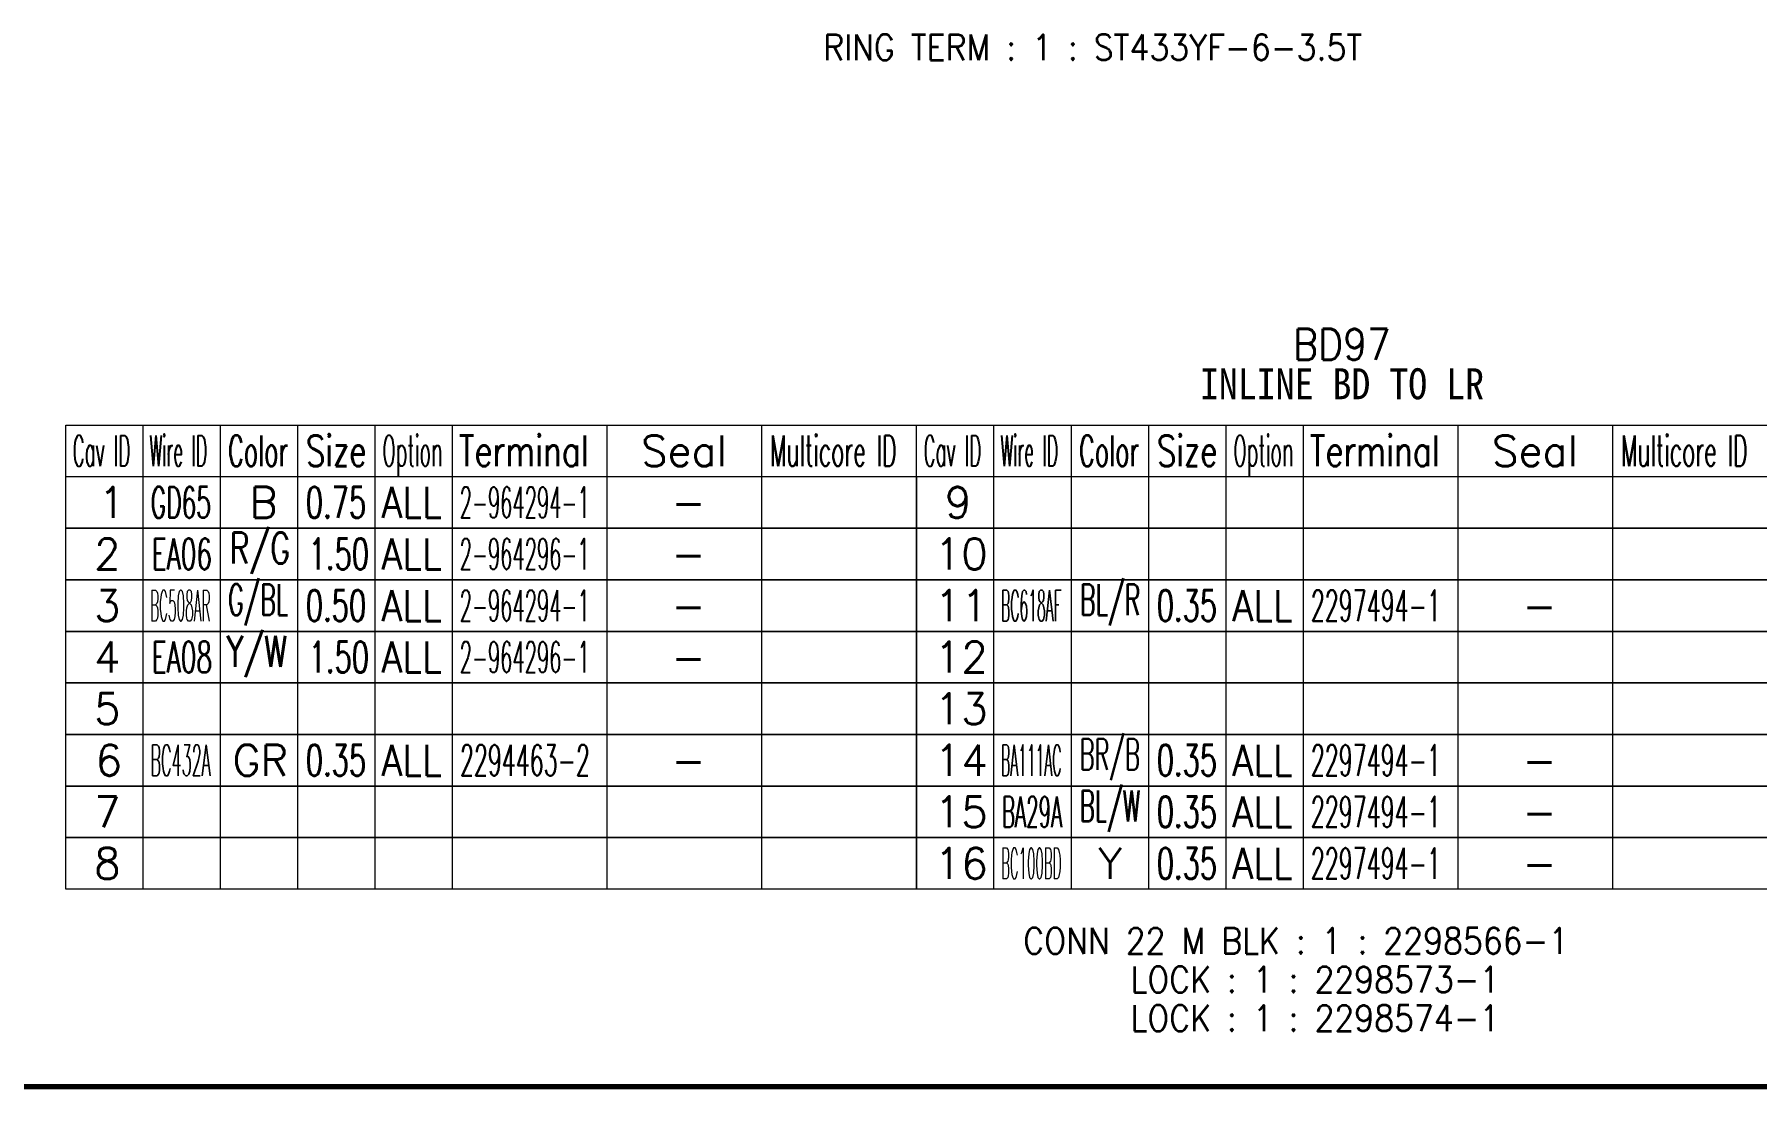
# Model space of a CAD drawing. Header units: inches. Extents: x 47316 to 59086, y 3141 to 11743.
# Drawn here: x 51993.5 to 52160.5, y 5638 to 5740 of the extents above; entities that cross this region are included whole.
import ezdxf

# ---------------------------------------------------------------- set-up
doc = ezdxf.new("R2010")
doc.units = ezdxf.units.IN
doc.header["$MEASUREMENT"] = 0
doc.styles.get("Standard").update_dxf_attribs({"font": ''})
doc.styles.get('Standard').set_extended_font_data('SimSun')

msp = doc.modelspace()

# ---------------------------------------------------------------- linework, layer by layer
at = {"color": 0, "linetype": 'Continuous', "lineweight": 15}
for p, q in [((51996.52, 5702.16), (52244.02, 5702.16)), ((51996.52, 5697.16), (51996.52, 5702.16)), ((51996.52, 5697.16), (52244.02, 5697.16))]:
    msp.add_line(p, q, dxfattribs=at)
at = {"color": 7, "linetype": 'Continuous', "lineweight": 15}
for p, q in [((52004.02, 5697.16), (52004.02, 5702.16)), ((52011.52, 5697.16), (52011.52, 5702.16)), ((52019.02, 5697.16), (52019.02, 5702.16)), ((52026.52, 5697.16), (52026.52, 5702.16)), ((52034.02, 5697.16), (52034.02, 5702.16)), ((52049.02, 5697.16), (52049.02, 5702.16)), ((52064.02, 5697.16), (52064.02, 5702.16)), ((52079.02, 5697.16), (52079.02, 5702.16)), ((52086.52, 5697.16), (52086.52, 5702.16)), ((52094.02, 5697.16), (52094.02, 5702.16)), ((52101.52, 5697.16), (52101.52, 5702.16)), ((52109.02, 5697.16), (52109.02, 5702.16)), ((52116.52, 5697.16), (52116.52, 5702.16)), ((52131.52, 5697.16), (52131.52, 5702.16)), ((52146.52, 5697.16), (52146.52, 5702.16))]:
    msp.add_line(p, q, dxfattribs=at)
at = {"color": 102, "linetype": 'Continuous', "lineweight": 15}
for p, q in [((52004.02, 5692.16), (52004.02, 5697.16)), ((52011.52, 5692.16), (52011.52, 5697.16)), ((52019.02, 5692.16), (52019.02, 5697.16)), ((52026.52, 5692.16), (52026.52, 5697.16)), ((52034.02, 5692.16), (52034.02, 5697.16)), ((52049.02, 5692.16), (52049.02, 5697.16)), ((52064.02, 5692.16), (52064.02, 5697.16)), ((52086.52, 5692.16), (52086.52, 5697.16)), ((52094.02, 5692.16), (52094.02, 5697.16)), ((52101.52, 5692.16), (52101.52, 5697.16)), ((52109.02, 5692.16), (52109.02, 5697.16)), ((52116.52, 5692.16), (52116.52, 5697.16)), ((52131.52, 5692.16), (52131.52, 5697.16)), ((52146.52, 5692.16), (52146.52, 5697.16)), ((52004.02, 5687.16), (52004.02, 5692.16)), ((52011.52, 5687.16), (52011.52, 5692.16)), ((52019.02, 5687.16), (52019.02, 5692.16)), ((52026.52, 5687.16), (52026.52, 5692.16)), ((52034.02, 5687.16), (52034.02, 5692.16)), ((52049.02, 5687.16), (52049.02, 5692.16)), ((52064.02, 5687.16), (52064.02, 5692.16)), ((52086.52, 5687.16), (52086.52, 5692.16)), ((52094.02, 5687.16), (52094.02, 5692.16)), ((52101.52, 5687.16), (52101.52, 5692.16)), ((52109.02, 5687.16), (52109.02, 5692.16)), ((52116.52, 5687.16), (52116.52, 5692.16)), ((52131.52, 5687.16), (52131.52, 5692.16)), ((52146.52, 5687.16), (52146.52, 5692.16)), ((52004.02, 5682.16), (52004.02, 5687.16)), ((52011.52, 5682.16), (52011.52, 5687.16)), ((52019.02, 5682.16), (52019.02, 5687.16)), ((52026.52, 5682.16), (52026.52, 5687.16)), ((52034.02, 5682.16), (52034.02, 5687.16)), ((52049.02, 5682.16), (52049.02, 5687.16)), ((52064.02, 5682.16), (52064.02, 5687.16)), ((52086.52, 5682.16), (52086.52, 5687.16)), ((52094.02, 5682.16), (52094.02, 5687.16)), ((52101.52, 5682.16), (52101.52, 5687.16)), ((52109.02, 5682.16), (52109.02, 5687.16)), ((52116.52, 5682.16), (52116.52, 5687.16)), ((52131.52, 5682.16), (52131.52, 5687.16)), ((52146.52, 5682.16), (52146.52, 5687.16)), ((52004.02, 5677.16), (52004.02, 5682.16)), ((52011.52, 5677.16), (52011.52, 5682.16)), ((52019.02, 5677.16), (52019.02, 5682.16)), ((52026.52, 5677.16), (52026.52, 5682.16)), ((52034.02, 5677.16), (52034.02, 5682.16)), ((52049.02, 5677.16), (52049.02, 5682.16)), ((52064.02, 5677.16), (52064.02, 5682.16)), ((52086.52, 5677.16), (52086.52, 5682.16)), ((52094.02, 5677.16), (52094.02, 5682.16)), ((52101.52, 5677.16), (52101.52, 5682.16)), ((52109.02, 5677.16), (52109.02, 5682.16)), ((52116.52, 5677.16), (52116.52, 5682.16)), ((52131.52, 5677.16), (52131.52, 5682.16)), ((52146.52, 5677.16), (52146.52, 5682.16)), ((52004.02, 5672.16), (52004.02, 5677.16)), ((52011.52, 5672.16), (52011.52, 5677.16)), ((52019.02, 5672.16), (52019.02, 5677.16)), ((52026.52, 5672.16), (52026.52, 5677.16)), ((52034.02, 5672.16), (52034.02, 5677.16)), ((52049.02, 5672.16), (52049.02, 5677.16)), ((52064.02, 5672.16), (52064.02, 5677.16)), ((52086.52, 5672.16), (52086.52, 5677.16)), ((52094.02, 5672.16), (52094.02, 5677.16)), ((52101.52, 5672.16), (52101.52, 5677.16)), ((52109.02, 5672.16), (52109.02, 5677.16)), ((52116.52, 5672.16), (52116.52, 5677.16)), ((52131.52, 5672.16), (52131.52, 5677.16)), ((52146.52, 5672.16), (52146.52, 5677.16)), ((52004.02, 5667.16), (52004.02, 5672.16)), ((52011.52, 5667.16), (52011.52, 5672.16)), ((52019.02, 5667.16), (52019.02, 5672.16)), ((52026.52, 5667.16), (52026.52, 5672.16)), ((52034.02, 5667.16), (52034.02, 5672.16)), ((52049.02, 5667.16), (52049.02, 5672.16)), ((52064.02, 5667.16), (52064.02, 5672.16)), ((52086.52, 5667.16), (52086.52, 5672.16)), ((52094.02, 5667.16), (52094.02, 5672.16)), ((52101.52, 5667.16), (52101.52, 5672.16)), ((52109.02, 5667.16), (52109.02, 5672.16)), ((52116.52, 5667.16), (52116.52, 5672.16)), ((52131.52, 5667.16), (52131.52, 5672.16)), ((52146.52, 5667.16), (52146.52, 5672.16)), ((52004.02, 5662.16), (52004.02, 5667.16)), ((52011.52, 5662.16), (52011.52, 5667.16)), ((52019.02, 5662.16), (52019.02, 5667.16)), ((52026.52, 5662.16), (52026.52, 5667.16)), ((52034.02, 5662.16), (52034.02, 5667.16)), ((52049.02, 5662.16), (52049.02, 5667.16)), ((52064.02, 5662.16), (52064.02, 5667.16)), ((52086.52, 5662.16), (52086.52, 5667.16)), ((52094.02, 5662.16), (52094.02, 5667.16)), ((52101.52, 5662.16), (52101.52, 5667.16)), ((52109.02, 5662.16), (52109.02, 5667.16)), ((52116.52, 5662.16), (52116.52, 5667.16)), ((52131.52, 5662.16), (52131.52, 5667.16)), ((52146.52, 5662.16), (52146.52, 5667.16)), ((52004.02, 5657.16), (52004.02, 5662.16)), ((52011.52, 5657.16), (52011.52, 5662.16)), ((52019.02, 5657.16), (52019.02, 5662.16)), ((52026.52, 5657.16), (52026.52, 5662.16)), ((52034.02, 5657.16), (52034.02, 5662.16)), ((52049.02, 5657.16), (52049.02, 5662.16)), ((52064.02, 5657.16), (52064.02, 5662.16)), ((52086.52, 5657.16), (52086.52, 5662.16)), ((52094.02, 5657.16), (52094.02, 5662.16)), ((52101.52, 5657.16), (52101.52, 5662.16)), ((52109.02, 5657.16), (52109.02, 5662.16)), ((52116.52, 5657.16), (52116.52, 5662.16)), ((52131.52, 5657.16), (52131.52, 5662.16)), ((52146.52, 5657.16), (52146.52, 5662.16))]:
    msp.add_line(p, q, dxfattribs=at)
at = {"lineweight": 70}
msp.add_line((50267.93, 5638.03), (54983.93, 5638.03), dxfattribs=at)
at = {"color": 0, "linetype": 'Continuous', "lineweight": 15}
for points in [[(51996.52, 5692.16), (51996.52, 5697.16), (52079.02, 5697.16), (52079.02, 5692.16)], [(52079.02, 5692.16), (52079.02, 5697.16), (52161.52, 5697.16), (52161.52, 5692.16)], [(51996.52, 5687.16), (51996.52, 5692.16), (52079.02, 5692.16), (52079.02, 5687.16)], [(52079.02, 5687.16), (52079.02, 5692.16), (52161.52, 5692.16), (52161.52, 5687.16)], [(51996.52, 5682.16), (51996.52, 5687.16), (52079.02, 5687.16), (52079.02, 5682.16)], [(52079.02, 5682.16), (52079.02, 5687.16), (52161.52, 5687.16), (52161.52, 5682.16)], [(51996.52, 5677.16), (51996.52, 5682.16), (52079.02, 5682.16), (52079.02, 5677.16)], [(52079.02, 5677.16), (52079.02, 5682.16), (52161.52, 5682.16), (52161.52, 5677.16)], [(51996.52, 5672.16), (51996.52, 5677.16), (52079.02, 5677.16), (52079.02, 5672.16)], [(52079.02, 5672.16), (52079.02, 5677.16), (52161.52, 5677.16), (52161.52, 5672.16)], [(51996.52, 5667.16), (51996.52, 5672.16), (52079.02, 5672.16), (52079.02, 5667.16)], [(52079.02, 5667.16), (52079.02, 5672.16), (52161.52, 5672.16), (52161.52, 5667.16)], [(51996.52, 5662.16), (51996.52, 5667.16), (52079.02, 5667.16), (52079.02, 5662.16)], [(52079.02, 5662.16), (52079.02, 5667.16), (52161.52, 5667.16), (52161.52, 5662.16)], [(51996.52, 5657.16), (51996.52, 5662.16), (52079.02, 5662.16), (52079.02, 5657.16)], [(52079.02, 5657.16), (52079.02, 5662.16), (52161.52, 5662.16), (52161.52, 5657.16)]]:
    msp.add_lwpolyline(points, close=True, dxfattribs=at)

# ---------------------------------------------------------------- texts
at = {"color": 42, "linetype": 'Continuous', "lineweight": 15, "char_height": 2.5, "attachment_point": 1}
for s, insert, width in [('\\Fromans.shx;\\W0.9000000000;\\T1.0000000000;\\o\\lRING TERM : 1 : ST433YF-6-3.5T', (52069.96, 5740.03), 60.75), ('\\Fromans.shx;\\W0.9000000000;\\T1.0000000000;\\o\\lCONN 22 M BLK : 1 : 2298566-1', (52089.36, 5653.41), 62.4643), ('\\Fromans.shx;\\W0.9000000000;\\T1.0000000000;\\o\\lLOCK : 1 : 2298573-1', (52099.75, 5649.66), 41.8929), ('\\Fromans.shx;\\W0.9000000000;\\T1.0000000000;\\o\\lLOCK : 1 : 2298574-1', (52099.75, 5645.91), 41.8929)]:
    msp.add_mtext(s, dxfattribs=dict(at, insert=insert, width=width))
at = {"color": 6, "linetype": 'Continuous', "lineweight": 20, "char_height": 3, "attachment_point": 1}
for s, insert, width in [('\\Fromans.shx;\\W0.9000000000;\\T1.0000000000;\\o\\lBD97', (52115.51, 5711.48), 10.5429), ('\\f黑体|b0|i0|c1|p0;\\W0.9000000000;\\T1.0000000000;\\o\\lINLINE BD TO LR', (52106.48, 5707.66), 29.1236)]:
    msp.add_mtext(s, dxfattribs=dict(at, insert=insert, width=width))
at = {"color": 7, "linetype": 'Continuous', "lineweight": 15, "char_height": 3, "attachment_point": 1}
for s, insert, width in [('\\Fromans.shx;\\W0.4292452830;\\T1.0000000000;\\o\\lCav ID', (51997.2, 5701.16), 6.5), ('\\Fromans.shx;\\W0.4026548673;\\T1.0000000000;\\o\\lWire ID', (52004.63, 5701.16), 6.5), ('\\Fromans.shx;\\W0.5687500000;\\T1.0000000000;\\o\\lColor', (52012.26, 5701.16), 6.5), ('\\Fromans.shx;\\W0.7222222222;\\T1.0000000000;\\o\\lSize', (52019.83, 5701.16), 6.5), ('\\Fromans.shx;\\W0.4595959596;\\T1.0000000000;\\o\\lOption', (52027.22, 5701.16), 6.5), ('\\Fromans.shx;\\W0.7480916031;\\T1.0000000000;\\o\\lTerminal', (52034.63, 5701.16), 14), ('\\Fromans.shx;\\W1.0000000000;\\T1.0000000000;\\o\\lSeal', (52052.3, 5701.16), 9.2857), ('\\Fromans.shx;\\W0.5185185185;\\T1.0000000000;\\o\\lMulticore ID', (52064.81, 5701.16), 14), ('\\Fromans.shx;\\W0.4292452830;\\T1.0000000000;\\o\\lCav ID', (52079.7, 5701.16), 6.5), ('\\Fromans.shx;\\W0.4026548673;\\T1.0000000000;\\o\\lWire ID', (52087.13, 5701.16), 6.5), ('\\Fromans.shx;\\W0.5687500000;\\T1.0000000000;\\o\\lColor', (52094.76, 5701.16), 6.5), ('\\Fromans.shx;\\W0.7222222222;\\T1.0000000000;\\o\\lSize', (52102.33, 5701.16), 6.5), ('\\Fromans.shx;\\W0.4595959596;\\T1.0000000000;\\o\\lOption', (52109.72, 5701.16), 6.5), ('\\Fromans.shx;\\W0.7480916031;\\T1.0000000000;\\o\\lTerminal', (52117.13, 5701.16), 14), ('\\Fromans.shx;\\W1.0000000000;\\T1.0000000000;\\o\\lSeal', (52134.8, 5701.16), 9.2857), ('\\Fromans.shx;\\W0.5185185185;\\T1.0000000000;\\o\\lMulticore ID', (52147.31, 5701.16), 14), ('\\Fromans.shx;\\W1.0000000000;\\T1.0000000000;\\o\\l1', (51999.7, 5696.16), 2.8571), ('\\Fromans.shx;\\W1.0000000000;\\T1.0000000000;\\o\\l9', (52081.77, 5696.16), 2.8571), ('\\Fromans.shx;\\W1.0000000000;\\T1.0000000000;\\o\\l2', (51999.27, 5691.16), 2.8571), ('\\Fromans.shx;\\W1.0000000000;\\T1.0000000000;\\o\\l10', (52080.77, 5691.16), 5.7143), ('\\Fromans.shx;\\W1.0000000000;\\T1.0000000000;\\o\\l3', (51999.27, 5686.16), 2.8571), ('\\Fromans.shx;\\W1.0000000000;\\T1.0000000000;\\o\\l11', (52080.77, 5686.16), 5.7143), ('\\Fromans.shx;\\W1.0000000000;\\T1.0000000000;\\o\\l4', (51999.27, 5681.16), 2.8571), ('\\Fromans.shx;\\W1.0000000000;\\T1.0000000000;\\o\\l12', (52080.77, 5681.16), 5.7143), ('\\Fromans.shx;\\W1.0000000000;\\T1.0000000000;\\o\\l5', (51999.27, 5676.16), 2.8571), ('\\Fromans.shx;\\W1.0000000000;\\T1.0000000000;\\o\\l13', (52080.77, 5676.16), 5.7143), ('\\Fromans.shx;\\W1.0000000000;\\T1.0000000000;\\o\\l6', (51999.41, 5671.16), 2.8571), ('\\Fromans.shx;\\W1.0000000000;\\T1.0000000000;\\o\\l14', (52080.77, 5671.16), 5.7143), ('\\Fromans.shx;\\W1.0000000000;\\T1.0000000000;\\o\\l7', (51999.27, 5666.16), 2.8571), ('\\Fromans.shx;\\W1.0000000000;\\T1.0000000000;\\o\\l15', (52080.77, 5666.16), 5.7143), ('\\Fromans.shx;\\W1.0000000000;\\T1.0000000000;\\o\\l8', (51999.27, 5661.16), 2.8571), ('\\Fromans.shx;\\W1.0000000000;\\T1.0000000000;\\o\\l16', (52080.77, 5661.16), 5.7143)]:
    msp.add_mtext(s, dxfattribs=dict(at, insert=insert, width=width))
at = {"color": 21, "linetype": 'Continuous', "lineweight": 15, "char_height": 3, "attachment_point": 1}
for s, insert, width in [('\\Fromans.shx;\\W0.5548780488;\\T1.0000000000;\\o\\lGD65', (52004.76, 5696.16), 6.5), ('\\Fromans.shx;\\W0.6500000000;\\T1.0000000000;\\o\\l0.75', (52019.8, 5696.16), 6.5), ('\\Fromans.shx;\\W0.4622641509;\\T1.0000000000;\\o\\l2-964294-1', (52034.72, 5696.16), 14), ('\\Fromans.shx;\\W0.5909090909;\\T1.0000000000;\\o\\lEA06', (52004.86, 5691.16), 6.5), ('\\Fromans.shx;\\W0.6500000000;\\T1.0000000000;\\o\\l1.50', (52020.08, 5691.16), 6.5), ('\\Fromans.shx;\\W0.4622641509;\\T1.0000000000;\\o\\l2-964296-1', (52034.72, 5691.16), 14), ('\\Fromans.shx;\\W0.3226950355;\\T1.0000000000;\\o\\lBC508AR', (52004.7, 5686.16), 6.5), ('\\Fromans.shx;\\W0.6500000000;\\T1.0000000000;\\o\\l0.50', (52019.8, 5686.16), 6.5), ('\\Fromans.shx;\\W0.4622641509;\\T1.0000000000;\\o\\l2-964294-1', (52034.72, 5686.16), 14), ('\\Fromans.shx;\\W0.3297101449;\\T1.0000000000;\\o\\lBC618AF', (52087.21, 5686.16), 6.5), ('\\Fromans.shx;\\W0.6500000000;\\T1.0000000000;\\o\\l0.35', (52102.3, 5686.16), 6.5), ('\\Fromans.shx;\\W0.5268817204;\\T1.0000000000;\\o\\l2297494-1', (52117.24, 5686.16), 14), ('\\Fromans.shx;\\W0.5909090909;\\T1.0000000000;\\o\\lEA08', (52004.86, 5681.16), 6.5), ('\\Fromans.shx;\\W0.6500000000;\\T1.0000000000;\\o\\l1.50', (52020.08, 5681.16), 6.5), ('\\Fromans.shx;\\W0.4622641509;\\T1.0000000000;\\o\\l2-964296-1', (52034.72, 5681.16), 14), ('\\Fromans.shx;\\W0.3791666667;\\T1.0000000000;\\o\\lBC432A', (52004.74, 5671.16), 6.5), ('\\Fromans.shx;\\W0.6500000000;\\T1.0000000000;\\o\\l0.35', (52019.8, 5671.16), 6.5), ('\\Fromans.shx;\\W0.5268817204;\\T1.0000000000;\\o\\l2294463-2', (52034.74, 5671.16), 14), ('\\Fromans.shx;\\W0.3297101449;\\T1.0000000000;\\o\\lBA111AC', (52087.21, 5671.16), 6.5), ('\\Fromans.shx;\\W0.6500000000;\\T1.0000000000;\\o\\l0.35', (52102.3, 5671.16), 6.5), ('\\Fromans.shx;\\W0.5268817204;\\T1.0000000000;\\o\\l2297494-1', (52117.24, 5671.16), 14), ('\\Fromans.shx;\\W0.4690721649;\\T1.0000000000;\\o\\lBA29A', (52087.29, 5666.16), 6.5), ('\\Fromans.shx;\\W0.6500000000;\\T1.0000000000;\\o\\l0.35', (52102.3, 5666.16), 6.5), ('\\Fromans.shx;\\W0.5268817204;\\T1.0000000000;\\o\\l2297494-1', (52117.24, 5666.16), 14), ('\\Fromans.shx;\\W0.3159722222;\\T1.0000000000;\\o\\lBC100BD', (52087.2, 5661.16), 6.5), ('\\Fromans.shx;\\W0.6500000000;\\T1.0000000000;\\o\\l0.35', (52102.3, 5661.16), 6.5), ('\\Fromans.shx;\\W0.5268817204;\\T1.0000000000;\\o\\l2297494-1', (52117.24, 5661.16), 14)]:
    msp.add_mtext(s, dxfattribs=dict(at, insert=insert, width=width))
at = {"color": 140, "linetype": 'Continuous', "lineweight": 15, "char_height": 3, "attachment_point": 1}
for s, insert, width in [('\\Fromans.shx;\\W1.0000000000;\\T1.0000000000;\\o\\lB', (52014.34, 5696.16), 3), ('\\Fromans.shx;\\W0.8750000000;\\T1.0000000000;\\o\\lALL', (52027.14, 5696.16), 6.5), ('\\Fromans.shx;\\W1.0000000000;\\T1.0000000000;\\o\\l-', (52055.23, 5696.16), 3.7143), ('\\Fromans.shx;\\W0.7109375000;\\T1.0000000000;\\o\\lR/G', (52012.42, 5691.73), 6.5), ('\\Fromans.shx;\\W0.8750000000;\\T1.0000000000;\\o\\lALL', (52027.14, 5691.16), 6.5), ('\\Fromans.shx;\\W1.0000000000;\\T1.0000000000;\\o\\l-', (52055.23, 5691.16), 3.7143), ('\\Fromans.shx;\\W0.5617283951;\\T1.0000000000;\\o\\lG/BL', (52012.26, 5686.73), 6.5), ('\\Fromans.shx;\\W0.5617283951;\\T1.0000000000;\\o\\lBL/R', (52094.84, 5686.73), 6.5), ('\\Fromans.shx;\\W0.8750000000;\\T1.0000000000;\\o\\lALL', (52027.14, 5686.16), 6.5), ('\\Fromans.shx;\\W0.8750000000;\\T1.0000000000;\\o\\lALL', (52109.64, 5686.16), 6.5), ('\\Fromans.shx;\\W1.0000000000;\\T1.0000000000;\\o\\l-', (52055.23, 5686.16), 3.7143), ('\\Fromans.shx;\\W1.0000000000;\\T1.0000000000;\\o\\l-', (52137.73, 5686.16), 3.7143), ('\\Fromans.shx;\\W0.7109375000;\\T1.0000000000;\\o\\lY/W', (52012.12, 5681.73), 6.5), ('\\Fromans.shx;\\W0.8750000000;\\T1.0000000000;\\o\\lALL', (52027.14, 5681.16), 6.5), ('\\Fromans.shx;\\W1.0000000000;\\T1.0000000000;\\o\\l-', (52055.23, 5681.16), 3.7143), ('\\Fromans.shx;\\W0.5352941176;\\T1.0000000000;\\o\\lBR/B', (52094.82, 5671.73), 6.5), ('\\Fromans.shx;\\W1.0000000000;\\T1.0000000000;\\o\\lGR', (52012.7, 5671.16), 6), ('\\Fromans.shx;\\W0.8750000000;\\T1.0000000000;\\o\\lALL', (52027.14, 5671.16), 6.5), ('\\Fromans.shx;\\W0.8750000000;\\T1.0000000000;\\o\\lALL', (52109.64, 5671.16), 6.5), ('\\Fromans.shx;\\W1.0000000000;\\T1.0000000000;\\o\\l-', (52055.23, 5671.16), 3.7143), ('\\Fromans.shx;\\W1.0000000000;\\T1.0000000000;\\o\\l-', (52137.73, 5671.16), 3.7143), ('\\Fromans.shx;\\W0.5416666667;\\T1.0000000000;\\o\\lBL/W', (52094.83, 5666.73), 6.5), ('\\Fromans.shx;\\W0.8750000000;\\T1.0000000000;\\o\\lALL', (52109.64, 5666.16), 6.5), ('\\Fromans.shx;\\W1.0000000000;\\T1.0000000000;\\o\\l-', (52137.73, 5666.16), 3.7143), ('\\Fromans.shx;\\W1.0000000000;\\T1.0000000000;\\o\\lY', (52096.63, 5661.16), 2.5714), ('\\Fromans.shx;\\W0.8750000000;\\T1.0000000000;\\o\\lALL', (52109.64, 5661.16), 6.5), ('\\Fromans.shx;\\W1.0000000000;\\T1.0000000000;\\o\\l-', (52137.73, 5661.16), 3.7143)]:
    msp.add_mtext(s, dxfattribs=dict(at, insert=insert, width=width))

doc.saveas('drawing.dxf')
